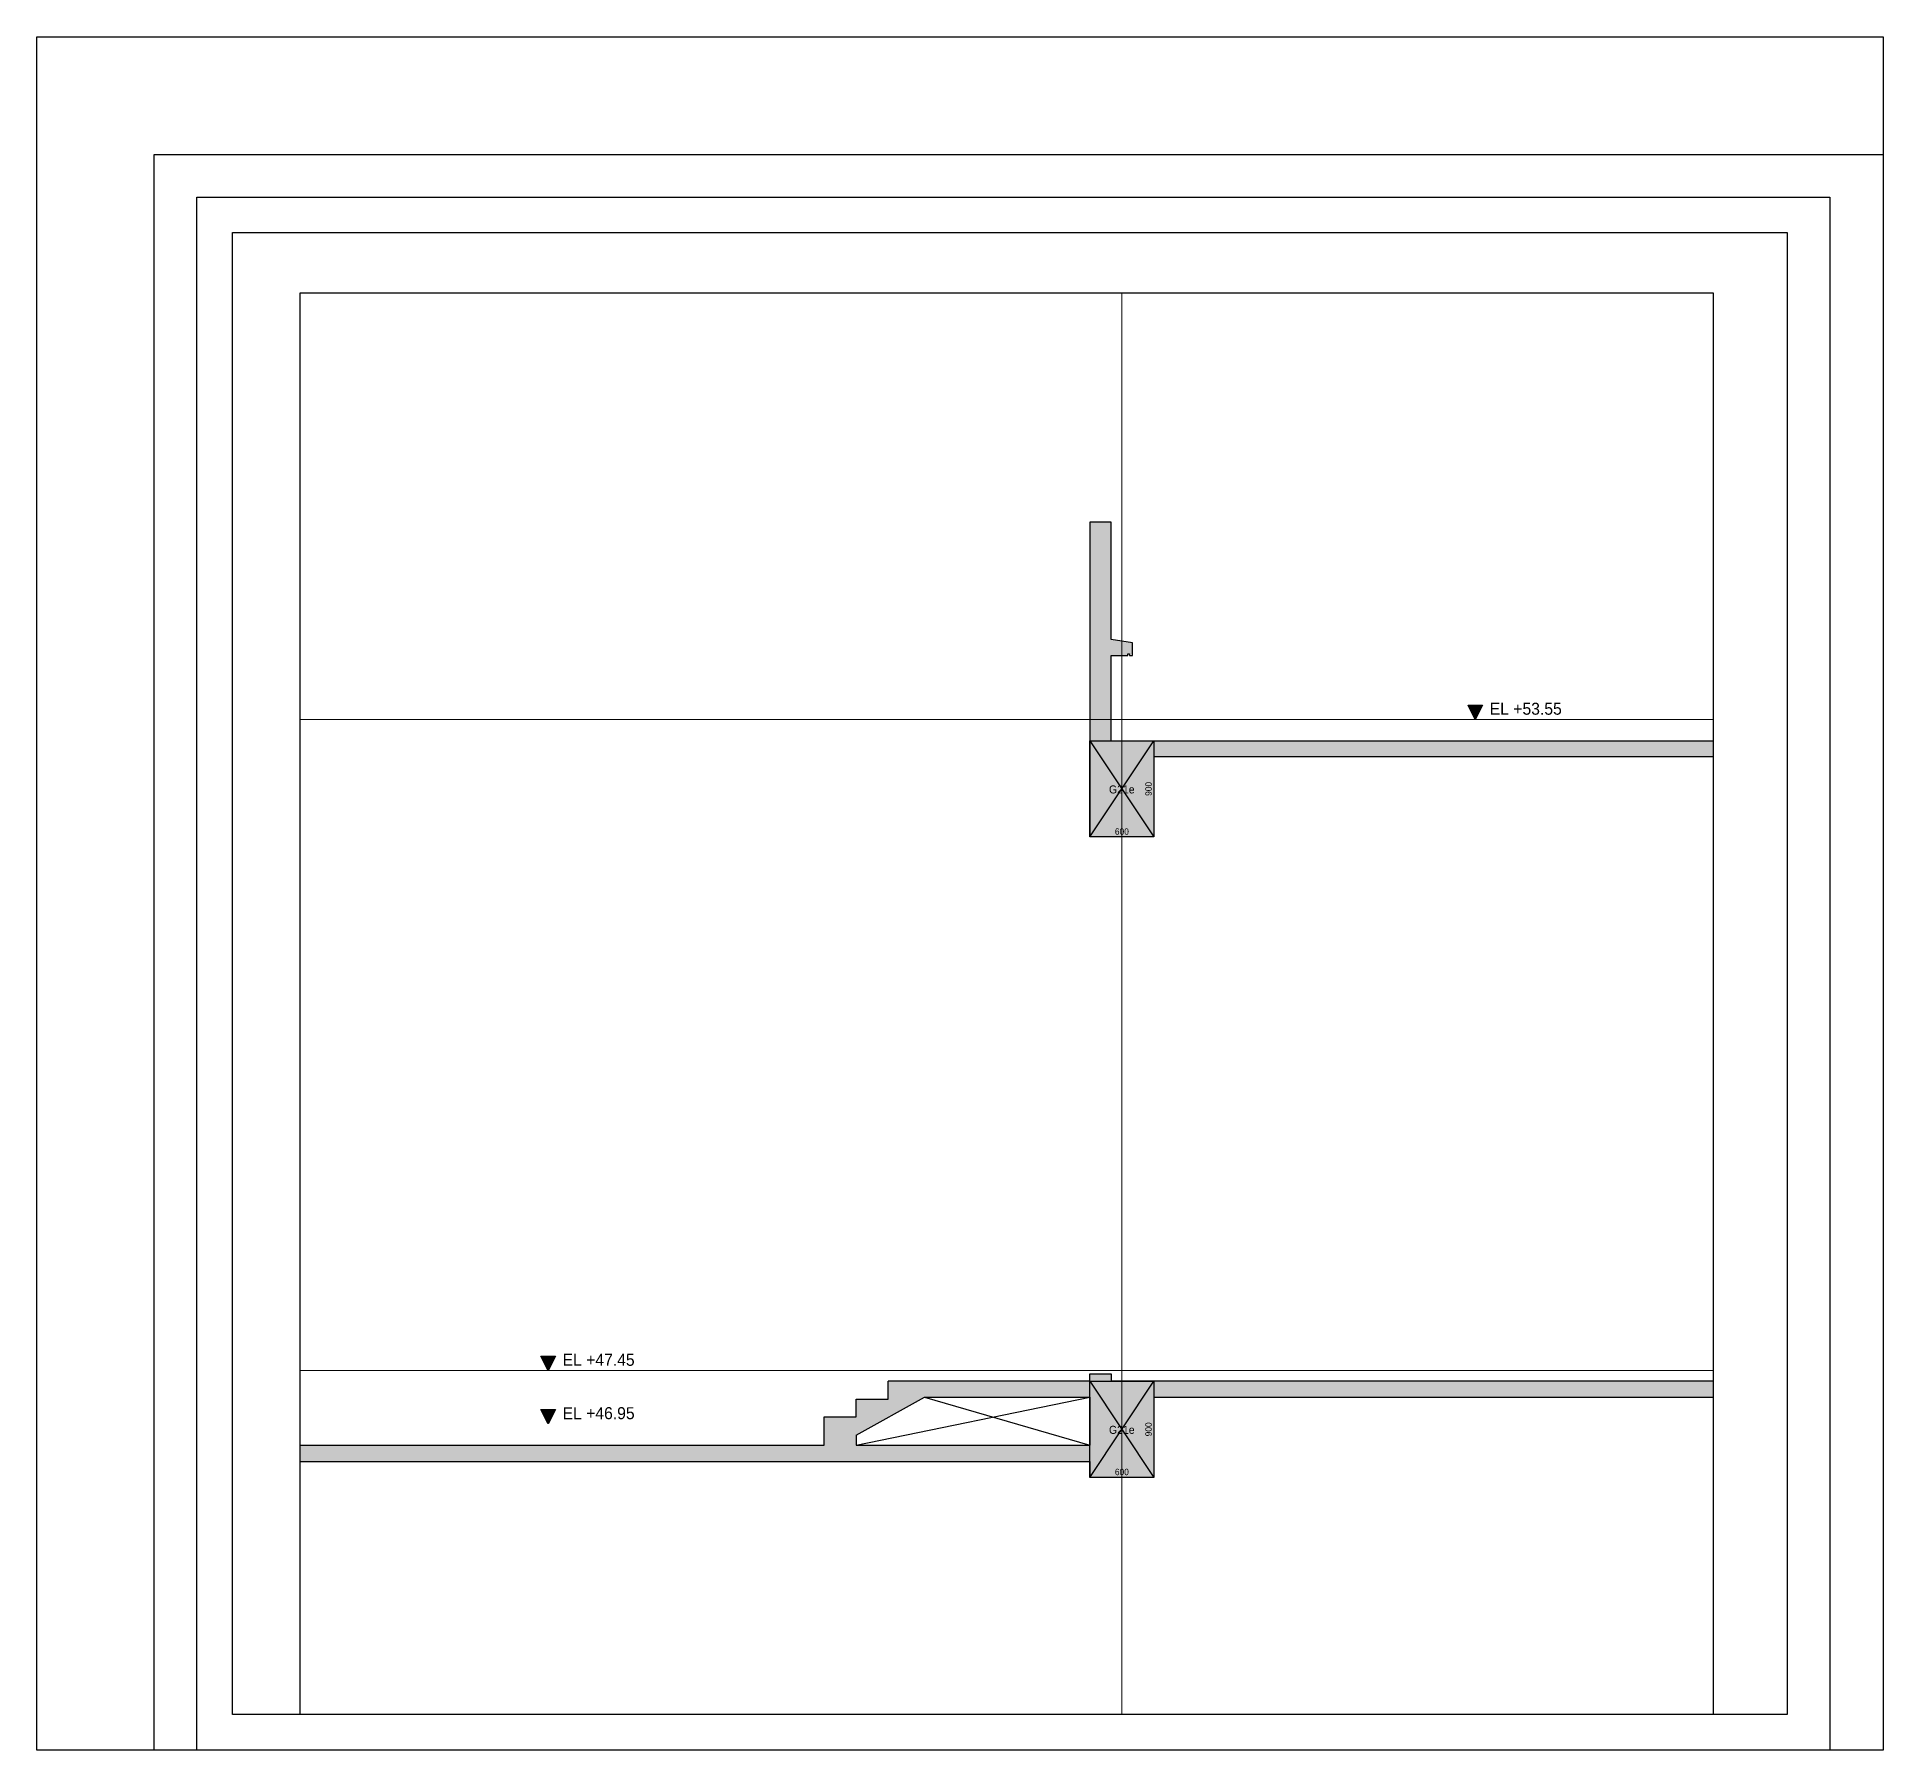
# Model space of a CAD drawing. Header units: millimetres. Extents: x 0 to 80242, y -11000 to 16050.
# Drawn here: x 0 to 17300, y 0 to 16050 of the extents above; entities that cross this region are included whole.
import ezdxf
from ezdxf.enums import TextEntityAlignment as Align

# ---------------------------------------------------------------- set-up
doc = ezdxf.new("R2010")
doc.units = ezdxf.units.MM
doc.header["$LTSCALE"] = 60
doc.linetypes.add('HID', pattern=[2.8, 1.8, -1])
doc.layers.get('Defpoints').update_dxf_attribs({"color": 161})
for name, color, linetype in [('A-CON', 2, 'Continuous'), ('OPEN', 1, 'HID'), ('구조SOLID', 253, 'Continuous')]:
    doc.layers.add(name, color=color, linetype=linetype)
doc.layers.add('AS-HIDLINE', color=205, linetype='Continuous', plot=False)
doc.layers.add('NOPLOT', color=191, linetype='Continuous', plot=False)
doc.layers.add('CEN', color=1, linetype='Continuous', lineweight=9)
doc.styles.add('Gdim', font='Dotum.ttf')
doc.dimstyles.new('G-Xdim', dxfattribs={"dimscale": 30, "dimtxt": 2, "dimasz": 1, "dimexe": 1.2, "dimexo": 1.2, "dimgap": 0, "dimtad": 1, "dimdec": 1, "dimdsep": 46, "dimlunit": 6, "dimtxsty": 'Gdim', "dimcen": 1, "dimse1": 1, "dimse2": 1, "dimsd1": 1, "dimsd2": 1, "dimclrd": 1, "dimclre": 1, "dimclrt": 256, "dimadec": 0, "dimazin": 0, "dimtfac": 1, "dimtdec": 1, "dimtix": 1, "dimtmove": 2, "dimatfit": 1, "dimfxl": 0, "dimtolj": 1, "dimlwd": -1, "dimlwe": -1, "dimarcsym": 0})

# ---------------------------------------------------------------- blocks, each defined once
blk = doc.blocks.new('*D59')
at = {"layer": 'Defpoints', "color": 0, "linetype": 'Continuous', "transparency": 16777216}
for p in [(-600, -900), (0, -880), (0, -900)]:
    blk.add_point(p, dxfattribs=at)
at = {"layer": 'AS-HIDLINE', "linetype": 'Continuous', "transparency": 16777216, "insert": (-300, -850), "char_height": 60, "attachment_point": 5, "style": 'Gdim'}
blk.add_mtext('\\A1;600', dxfattribs=at)
blk = doc.blocks.new('*D60')
at = {"layer": 'Defpoints', "color": 0, "linetype": 'Continuous', "transparency": 16777216}
for p in [(0, 0), (-20, 0), (0, -900)]:
    blk.add_point(p, dxfattribs=at)
at = {"layer": 'AS-HIDLINE', "linetype": 'Continuous', "transparency": 16777216, "insert": (-50, -450), "char_height": 60, "attachment_point": 5, "rotation": 90, "style": 'Gdim'}
blk.add_mtext('\\A1;900', dxfattribs=at)
blk = doc.blocks.new('*D62')
at = {"layer": 'Defpoints', "color": 0, "linetype": 'Continuous', "transparency": 16777216}
for p in [(-600, -900), (0, -880), (0, -900)]:
    blk.add_point(p, dxfattribs=at)
at = {"layer": 'AS-HIDLINE', "linetype": 'Continuous', "transparency": 16777216, "insert": (-300, -850), "char_height": 60, "attachment_point": 5, "style": 'Gdim'}
blk.add_mtext('\\A1;600', dxfattribs=at)
blk = doc.blocks.new('*D63')
at = {"layer": 'Defpoints', "color": 0, "linetype": 'Continuous', "transparency": 16777216}
for p in [(0, 0), (-20, 0), (0, -900)]:
    blk.add_point(p, dxfattribs=at)
at = {"layer": 'AS-HIDLINE', "linetype": 'Continuous', "transparency": 16777216, "insert": (-50, -450), "char_height": 60, "attachment_point": 5, "rotation": 90, "style": 'Gdim'}
blk.add_mtext('\\A1;900', dxfattribs=at)
blk = doc.blocks.new('A$C31a96d38')
at = {"layer": 'NOPLOT'}
for points in [[(18950, -950), (18950, -17000), (1650, -17000), (1650, -950), (18950, -950)], [(2750, -17000), (2750, -2050), (18950, -2050)], [(3150, -17000), (3150, -2450), (18450, -2450), (18450, -17000)], [(4118, -16667), (4118, -3349), (17358, -3349), (17358, -16667)]]:
    blk.add_lwpolyline(points, dxfattribs=at)
blk.add_lwpolyline([(3483, -16667), (3483, -2783), (18050, -2783), (18050, -16667)], close=True, dxfattribs=at)
blk = doc.blocks.new('A$C481fd194')
blk.add_hatch(color=256).paths.add_polyline_path([(375, 750), (-375, 750), (0, 0)])
blk.add_lwpolyline([(0, 0), (-375, 750), (375, 750), (0, 0)])
blk = doc.blocks.new('*U58')
at = {"layer": 'AS-HIDLINE', "linetype": 'Continuous'}
for p, q in [((-600, -900), (0, 0)), ((-600, 0), (0, -900))]:
    blk.add_line(p, q, dxfattribs=at)
blk.add_lwpolyline([(-600, -900), (-600, 0), (0, 0), (0, -900)], close=True, dxfattribs=at)
dim = blk.add_linear_dim(base=(-19.87, 0), p1=(0, -900), p2=(0, 0), angle=90, dimstyle='G-Xdim', override={"dimtxsty": 'Gdim'}, dxfattribs=at)
dim.commit()
dim.dimension.update_dxf_attribs({"geometry": '*D60', "text_midpoint": (-49.91, -450)})
dim = blk.add_linear_dim(base=(0, -880.06), p1=(-600, -900), p2=(0, -900), dimstyle='G-Xdim', override={"dimtxsty": 'Gdim'}, dxfattribs=at)
dim.commit()
dim.dimension.update_dxf_attribs({"geometry": '*D59', "text_midpoint": (-300, -850.02)})
blk = doc.blocks.new('*U61')
at = {"layer": 'AS-HIDLINE', "linetype": 'Continuous'}
for p, q in [((-600, -900), (0, 0)), ((-600, 0), (0, -900))]:
    blk.add_line(p, q, dxfattribs=at)
blk.add_lwpolyline([(-600, -900), (-600, 0), (0, 0), (0, -900)], close=True, dxfattribs=at)
dim = blk.add_linear_dim(base=(-19.87, 0), p1=(0, -900), p2=(0, 0), angle=90, dimstyle='G-Xdim', override={"dimtxsty": 'Gdim'}, dxfattribs=at)
dim.commit()
dim.dimension.update_dxf_attribs({"geometry": '*D63', "text_midpoint": (-49.91, -450)})
dim = blk.add_linear_dim(base=(0, -880.06), p1=(-600, -900), p2=(0, -900), dimstyle='G-Xdim', override={"dimtxsty": 'Gdim'}, dxfattribs=at)
dim.commit()
dim.dimension.update_dxf_attribs({"geometry": '*D62', "text_midpoint": (-300, -850.02)})

msp = doc.modelspace()

# ---------------------------------------------------------------- hatches: boundary and pattern name
at = {"layer": '구조SOLID'}
h = msp.add_hatch(color=256, dxfattribs=at)
h.dxf.hatch_style = 1
h.paths.add_polyline_path([(10467, 3305), (15708, 3305), (15708, 3455), (10067, 3455), (10067, 3525), (9867, 3525), (9867, 3455), (7977, 3455), (7977, 3288), (7677, 3288), (7677, 3121), (7377, 3121), (7377, 2855), (2468, 2855), (2468, 2705), (9867, 2705), (9867, 2555), (10467, 2555)])
h.paths.add_polyline_path([(9867, 2855), (7677, 2855), (7677, 2950), (8316, 3305), (9867, 3305)], flags=16)
h.paths.add_polyline_path([(10467, 9305), (15708, 9305), (15708, 9455), (10067, 9455), (10067, 10255), (10222, 10255), (10222, 10270), (10267, 10270), (10267, 10375), (10067, 10405), (10067, 11505), (9867, 11505), (9867, 8555), (10467, 8555)])

# ---------------------------------------------------------------- linework, layer by layer
at = {"layer": 'A-CON'}
for p, q in [((10067, 11505), (9867, 11505)), ((9867, 11505), (9867, 8555)), ((10067, 10405), (10067, 11505)), ((10267, 10375), (10067, 10405)), ((10067, 9455), (10067, 10255)), ((10067, 10255), (10222, 10255)), ((10222, 10255), (10222, 10270)), ((10222, 10270), (10237, 10270)), ((10237, 10270), (10237, 10255)), ((10237, 10255), (10267, 10255)), ((10267, 10255), (10267, 10375)), ((10067, 9455), (15708, 9455)), ((15708, 9305), (10467, 9305)), ((10467, 9305), (10467, 8555)), ((10467, 8555), (9867, 8555)), ((9867, 3455), (9867, 3525)), ((9867, 3525), (10067, 3525)), ((10067, 3525), (10067, 3455)), ((7677, 2950), (8316, 3305)), ((7677, 3121), (7677, 3288)), ((7677, 3288), (7977, 3288)), ((7977, 3288), (7977, 3455)), ((9867, 3455), (7977, 3455)), ((8316, 3305), (9867, 3305)), ((9867, 3305), (9867, 2855)), ((15708, 3455), (10067, 3455)), ((10467, 3305), (15708, 3305)), ((10467, 3305), (10467, 2555)), ((7377, 2855), (7377, 3121)), ((7377, 3121), (7677, 3121)), ((7677, 2950), (7677, 2855)), ((2468, 2855), (7377, 2855)), ((7677, 2855), (9867, 2855)), ((2468, 2705), (9867, 2705)), ((9867, 2705), (9867, 2555)), ((10467, 2555), (9867, 2555))]:
    msp.add_line(p, q, dxfattribs=at)
at = {"layer": 'CEN'}
for p, q in [((10167, 13651), (10167, 333)), ((2468, 9655), (15708, 9655)), ((2468, 3555), (15708, 3555))]:
    msp.add_line(p, q, dxfattribs=at)
at = {"layer": 'OPEN', "linetype": 'Continuous'}
for p, q in [((7677, 2855), (9867, 3305)), ((8316, 3305), (9867, 2855))]:
    msp.add_line(p, q, dxfattribs=at)

# ---------------------------------------------------------------- block references
at = {"layer": 'AS-HIDLINE', "linetype": 'Continuous'}
for name, p in [('*U58', (10467, 9455)), ('*U61', (10467, 3455))]:
    msp.add_blockref(name, p, dxfattribs=at)
at = {"layer": 'NOPLOT'}
msp.add_blockref('A$C31a96d38', (-1650, 17000), dxfattribs=at)
at = {"layer": 'NOPLOT', "xscale": 0.18, "yscale": 0.18, "zscale": 0.18}
for p in [(13479, 9655), (4791, 3555), (4791, 3055)]:
    msp.add_blockref('A$C481fd194', p, dxfattribs=at)

# ---------------------------------------------------------------- texts
at = {"layer": 'AS-HIDLINE', "linetype": 'Continuous', "style": 'Gdim'}
for p in [(10166, 9000), (10166, 3000)]:
    msp.add_text('G21e', height=75, dxfattribs=at).set_placement(p, align=Align.MIDDLE_CENTER)
at = {"layer": 'NOPLOT', "style": 'Gdim'}
for s, p in [('EL +53.55', (13614, 9700)), ('EL +47.45', (4926, 3600)), ('EL +46.95', (4926, 3100))]:
    msp.add_text(s, height=112.5, dxfattribs=at).set_placement(p)

doc.saveas('drawing.dxf')
